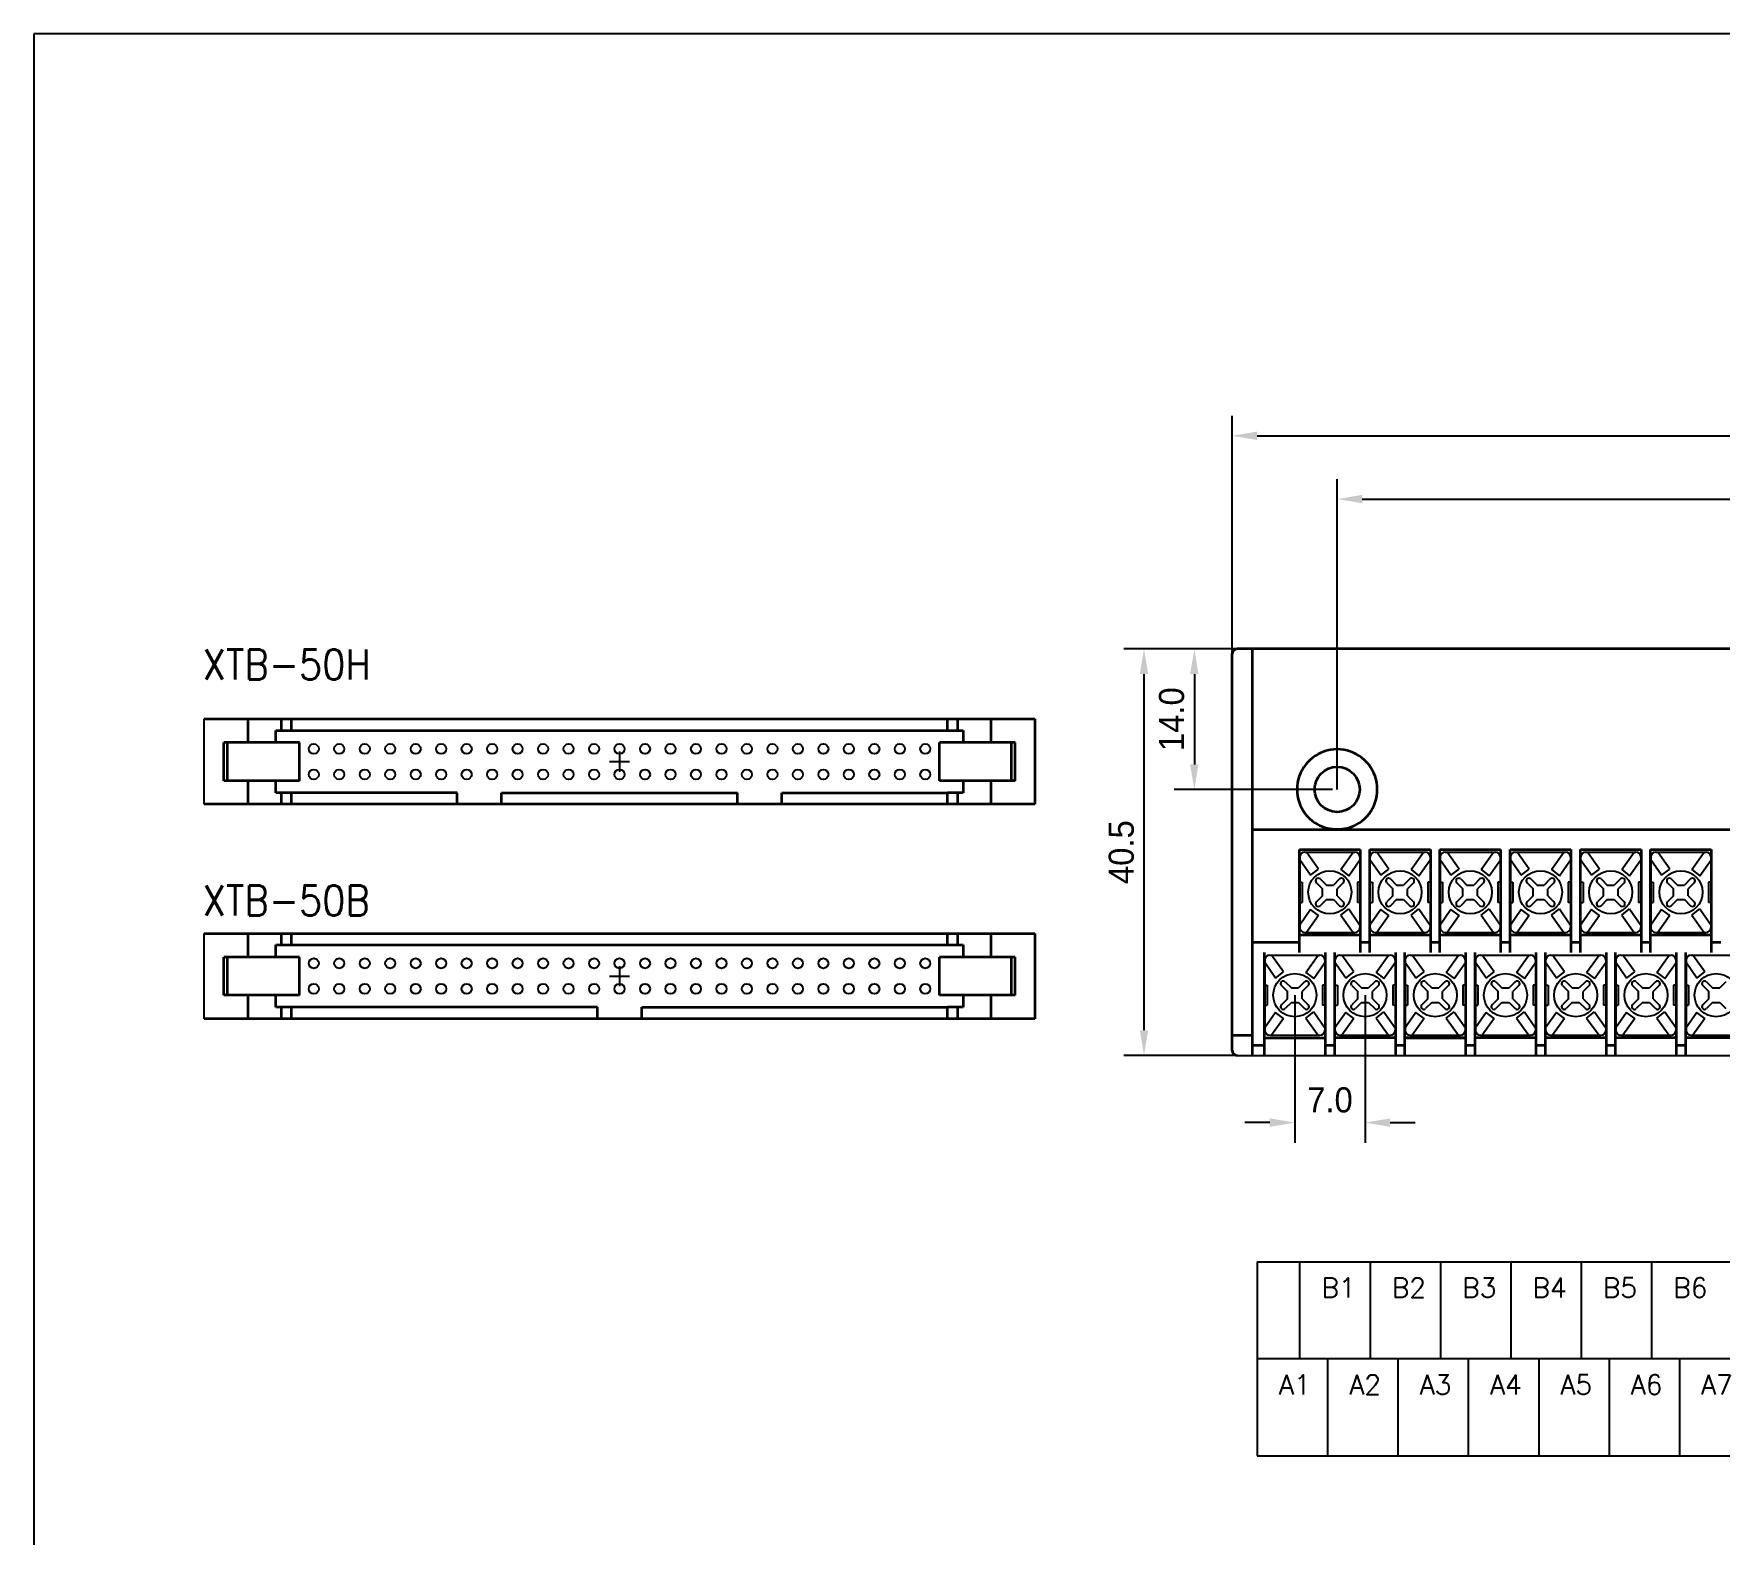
# Model space of a CAD drawing. Extents: x 295 to 2531, y 240 to 845.
# Drawn here: x 2108 to 2276.1, y 695 to 844.7 of the extents above; entities that cross this region are included whole.
import ezdxf

# ---------------------------------------------------------------- set-up
doc = ezdxf.new("R2010")
doc.units = 0
doc.header["$LTSCALE"] = 0.1
doc.layers.get('0').update_dxf_attribs({"linetype": 'CONTINUOUS'})
doc.layers.get('DEFPOINTS').update_dxf_attribs({"linetype": 'CONTINUOUS'})
doc.layers.add('S', color=3, linetype='CONTINUOUS')
doc.layers.add('SHEET', color=7, linetype='CONTINUOUS')
doc.layers.add('가시적인 것(ISO)', color=7, linetype='CONTINUOUS', lineweight=35)
doc.styles.get("Standard").update_dxf_attribs({"font": 'simplex.shx', "width": 0.9})
doc.styles.add('주 문자 (ISO)', font='')
doc.styles.get('주 문자 (ISO)').set_extended_font_data('Dotum')
doc.dimstyles.new('기본값 (ISO)', dxfattribs={"dimtxt": 2.5, "dimasz": 2.5, "dimexe": 2, "dimexo": 0, "dimgap": 1, "dimtad": 1, "dimdec": 1, "dimrnd": 1e-08, "dimzin": 0, "dimdsep": 46, "dimtxsty": '주 문자 (ISO)', "dimcen": 0.09, "dimdle": 10, "dimclrd": 1, "dimclre": 1, "dimclrt": 256, "dimadec": 1, "dimazin": 0, "dimtfac": 0.6, "dimtofl": 0, "dimtmove": 0, "dimatfit": 3, "dimfxl": 1, "dimtolj": 1, "dimtzin": 0, "dimlwd": -1, "dimlwe": -1, "dimarcsym": 0})

# ---------------------------------------------------------------- blocks, each defined once
blk = doc.blocks.new('*D44')
at = {"color": 1, "transparency": 16777216}
for p, q in [((2237.94, 769.35), (2237.94, 800.28)), ((2400.99, 769.35), (2400.99, 800.28)), ((2240.44, 798.28), (2398.49, 798.28))]:
    blk.add_line(p, q, dxfattribs=at)
for points in [[(2240.44, 798.7), (2240.44, 797.87), (2237.94, 798.28)], [(2398.49, 798.7), (2398.49, 797.87), (2400.99, 798.28)]]:
    blk.add_solid(points, dxfattribs=at)
at = {"layer": 'DEFPOINTS', "color": 0, "transparency": 16777216}
for p in [(2400.99, 798.28), (2237.94, 769.35), (2400.99, 769.35)]:
    blk.add_point(p, dxfattribs=at)
at = {"transparency": 16777216, "insert": (2319.46, 800.54), "char_height": 2.5, "attachment_point": 5, "style": '주 문자 (ISO)'}
blk.add_mtext('\\A1;163.1', dxfattribs=at)
blk = doc.blocks.new('*D45')
at = {"color": 1, "transparency": 16777216}
for p, q in [((2227.46, 782.85), (2227.46, 806.59)), ((2411.46, 782.85), (2411.46, 806.59)), ((2229.96, 804.59), (2408.96, 804.59))]:
    blk.add_line(p, q, dxfattribs=at)
for points in [[(2229.96, 805.01), (2229.96, 804.17), (2227.46, 804.59)], [(2408.96, 805.01), (2408.96, 804.17), (2411.46, 804.59)]]:
    blk.add_solid(points, dxfattribs=at)
at = {"layer": 'DEFPOINTS', "color": 0, "transparency": 16777216}
for p in [(2411.46, 804.59), (2227.46, 782.85), (2411.46, 782.85)]:
    blk.add_point(p, dxfattribs=at)
at = {"transparency": 16777216, "insert": (2319.46, 806.84), "char_height": 2.5, "attachment_point": 5, "style": '주 문자 (ISO)'}
blk.add_mtext('\\A1;184.0', dxfattribs=at)
blk = doc.blocks.new('*D46')
at = {"color": 1, "transparency": 16777216}
for p, q in [((2227.96, 783.35), (2216.68, 783.35)), ((2218.68, 780.85), (2218.68, 745.35)), ((2227.96, 742.85), (2216.68, 742.85))]:
    blk.add_line(p, q, dxfattribs=at)
for points in [[(2218.27, 780.85), (2219.1, 780.85), (2218.68, 783.35)], [(2218.27, 745.35), (2219.1, 745.35), (2218.68, 742.85)]]:
    blk.add_solid(points, dxfattribs=at)
at = {"layer": 'DEFPOINTS', "color": 0, "transparency": 16777216}
for p in [(2227.96, 783.35), (2218.68, 742.85), (2227.96, 742.85)]:
    blk.add_point(p, dxfattribs=at)
at = {"transparency": 16777216, "insert": (2216.43, 763.1), "char_height": 2.5, "attachment_point": 5, "rotation": 90, "style": '주 문자 (ISO)'}
blk.add_mtext('\\A1;40.5', dxfattribs=at)
blk = doc.blocks.new('*D47')
at = {"color": 1, "transparency": 16777216}
for p, q in [((2233.72, 748.85), (2233.72, 734.15)), ((2240.72, 748.85), (2240.72, 734.15)), ((2231.22, 736.15), (2228.72, 736.15)), ((2243.22, 736.15), (2245.72, 736.15))]:
    blk.add_line(p, q, dxfattribs=at)
for points in [[(2231.22, 736.57), (2231.22, 735.73), (2233.72, 736.15)], [(2243.22, 736.57), (2243.22, 735.73), (2240.72, 736.15)]]:
    blk.add_solid(points, dxfattribs=at)
at = {"layer": 'DEFPOINTS', "color": 0, "transparency": 16777216}
for p in [(2233.72, 748.85), (2240.72, 748.85), (2240.72, 736.15)]:
    blk.add_point(p, dxfattribs=at)
at = {"transparency": 16777216, "insert": (2237.22, 738.4), "char_height": 2.5, "attachment_point": 5, "style": '주 문자 (ISO)'}
blk.add_mtext('\\A1;7.0', dxfattribs=at)
blk = doc.blocks.new('*D64')
at = {"color": 1, "transparency": 16777216}
for p, q in [((2227.96, 783.35), (2221.7, 783.35)), ((2223.7, 780.85), (2223.7, 771.85)), ((2237.46, 769.35), (2221.7, 769.35))]:
    blk.add_line(p, q, dxfattribs=at)
for points in [[(2223.28, 780.85), (2224.11, 780.85), (2223.7, 783.35)], [(2223.28, 771.85), (2224.11, 771.85), (2223.7, 769.35)]]:
    blk.add_solid(points, dxfattribs=at)
at = {"layer": 'DEFPOINTS', "color": 0, "transparency": 16777216}
for p in [(2227.96, 783.35), (2223.7, 769.35), (2237.46, 769.35)]:
    blk.add_point(p, dxfattribs=at)
at = {"transparency": 16777216, "insert": (2221.44, 776.35), "char_height": 2.5, "attachment_point": 5, "rotation": 90, "style": '주 문자 (ISO)'}
blk.add_mtext('\\A1;14.0', dxfattribs=at)

msp = doc.modelspace()

# ---------------------------------------------------------------- linework, layer by layer
for p, q in [((2125, 767.87), (2125, 776.37)), ((2165.4, 772.12), (2167.4, 772.12)), ((2166.4, 773.12), (2166.4, 771.12)), ((2235.28, 760.81), (2236.09, 761.41)), ((2238.3, 761.37), (2239.09, 760.75)), ((2242.28, 760.81), (2243.09, 761.41)), ((2245.3, 761.37), (2246.09, 760.75)), ((2249.28, 760.81), (2250.09, 761.41)), ((2252.3, 761.37), (2253.09, 760.75)), ((2256.28, 760.81), (2257.09, 761.41)), ((2259.3, 761.37), (2260.09, 760.75)), ((2263.28, 760.81), (2264.09, 761.41)), ((2266.3, 761.37), (2267.09, 760.75)), ((2270.28, 760.81), (2271.09, 761.41)), ((2273.3, 761.37), (2274.09, 760.75)), ((2236.09, 756.79), (2235.28, 757.38)), ((2238.3, 756.82), (2239.09, 757.44)), ((2243.09, 756.79), (2242.28, 757.38)), ((2245.3, 756.82), (2246.09, 757.44)), ((2250.09, 756.79), (2249.28, 757.38)), ((2252.3, 756.82), (2253.09, 757.44)), ((2257.09, 756.79), (2256.28, 757.38)), ((2259.3, 756.82), (2260.09, 757.44)), ((2264.09, 756.79), (2263.28, 757.38)), ((2266.3, 756.82), (2267.09, 757.44)), ((2271.09, 756.79), (2270.28, 757.38)), ((2273.3, 756.82), (2274.09, 757.44)), ((2125, 746.5), (2125, 755)), ((2166.4, 751.75), (2166.4, 749.75)), ((2165.4, 750.75), (2167.4, 750.75)), ((2231.79, 750.56), (2232.6, 751.16)), ((2234.81, 751.12), (2235.6, 750.5)), ((2238.79, 750.56), (2239.6, 751.16)), ((2241.81, 751.12), (2242.6, 750.5)), ((2245.79, 750.56), (2246.6, 751.16)), ((2248.81, 751.12), (2249.6, 750.5)), ((2252.79, 750.56), (2253.6, 751.16)), ((2255.81, 751.12), (2256.6, 750.5)), ((2259.79, 750.56), (2260.6, 751.16)), ((2262.81, 751.12), (2263.6, 750.5)), ((2266.79, 750.56), (2267.6, 751.16)), ((2269.81, 751.12), (2270.6, 750.5)), ((2273.79, 750.56), (2274.6, 751.16)), ((2232.6, 746.54), (2231.79, 747.13)), ((2234.81, 746.57), (2235.6, 747.19)), ((2239.6, 746.54), (2238.79, 747.13)), ((2241.81, 746.57), (2242.6, 747.19)), ((2246.6, 746.54), (2245.79, 747.13)), ((2248.81, 746.57), (2249.6, 747.19)), ((2253.6, 746.54), (2252.79, 747.13)), ((2255.81, 746.57), (2256.6, 747.19)), ((2260.6, 746.54), (2259.79, 747.13)), ((2262.81, 746.57), (2263.6, 747.19)), ((2267.6, 746.54), (2266.79, 747.13)), ((2269.81, 746.57), (2270.6, 747.19)), ((2274.6, 746.54), (2273.79, 747.13)), ((2227.96, 742.85), (2410.96, 742.85))]:
    msp.add_line(p, q)
at = {"color": 7}
for p, q in [((2234.21, 762.6), (2234.21, 755.6)), ((2235.28, 760.81), (2234.21, 762.35)), ((2234.71, 763.1), (2239.71, 763.1)), ((2236.09, 761.41), (2234.89, 763.1)), ((2238.3, 761.37), (2239.53, 763.1)), ((2239.09, 760.75), (2240.21, 762.35)), ((2240.21, 762.6), (2240.21, 755.6)), ((2241.21, 762.6), (2241.21, 755.6)), ((2242.28, 760.81), (2241.21, 762.35)), ((2241.71, 763.1), (2246.71, 763.1)), ((2243.09, 761.41), (2241.89, 763.1)), ((2245.3, 761.37), (2246.53, 763.1)), ((2246.09, 760.75), (2247.21, 762.35)), ((2247.21, 762.6), (2247.21, 755.6)), ((2248.21, 762.6), (2248.21, 755.6)), ((2249.28, 760.81), (2248.21, 762.35)), ((2248.71, 763.1), (2253.71, 763.1)), ((2250.09, 761.41), (2248.89, 763.1)), ((2252.3, 761.37), (2253.53, 763.1)), ((2253.09, 760.75), (2254.21, 762.35)), ((2254.21, 762.6), (2254.21, 755.6)), ((2255.21, 762.6), (2255.21, 755.6)), ((2256.28, 760.81), (2255.21, 762.35)), ((2255.71, 763.1), (2260.71, 763.1)), ((2257.09, 761.41), (2255.89, 763.1)), ((2259.3, 761.37), (2260.53, 763.1)), ((2260.09, 760.75), (2261.21, 762.35)), ((2261.21, 762.6), (2261.21, 755.6)), ((2262.21, 762.6), (2262.21, 755.6)), ((2263.28, 760.81), (2262.21, 762.35)), ((2262.71, 763.1), (2267.71, 763.1)), ((2264.09, 761.41), (2262.89, 763.1)), ((2266.3, 761.37), (2267.53, 763.1)), ((2267.09, 760.75), (2268.21, 762.35)), ((2268.21, 762.6), (2268.21, 755.6)), ((2269.21, 762.6), (2269.21, 755.6)), ((2270.28, 760.81), (2269.21, 762.35)), ((2269.71, 763.1), (2274.71, 763.1)), ((2271.09, 761.41), (2269.89, 763.1)), ((2273.3, 761.37), (2274.53, 763.1)), ((2274.09, 760.75), (2275.21, 762.35)), ((2275.21, 762.6), (2275.21, 755.6)), ((2235.88, 760.05), (2236.48, 759.45)), ((2236.25, 760.43), (2236.86, 759.82)), ((2238.17, 760.43), (2237.56, 759.82)), ((2238.54, 760.05), (2237.94, 759.45)), ((2242.88, 760.05), (2243.48, 759.45)), ((2243.25, 760.43), (2243.86, 759.82)), ((2245.17, 760.43), (2244.56, 759.82)), ((2245.54, 760.05), (2244.94, 759.45)), ((2249.88, 760.05), (2250.48, 759.45)), ((2250.25, 760.43), (2250.86, 759.82)), ((2252.17, 760.43), (2251.56, 759.82)), ((2252.54, 760.05), (2251.94, 759.45)), ((2256.88, 760.05), (2257.48, 759.45)), ((2257.25, 760.43), (2257.86, 759.82)), ((2259.17, 760.43), (2258.56, 759.82)), ((2259.54, 760.05), (2258.94, 759.45)), ((2263.88, 760.05), (2264.48, 759.45)), ((2264.25, 760.43), (2264.86, 759.82)), ((2266.17, 760.43), (2265.56, 759.82)), ((2266.54, 760.05), (2265.94, 759.45)), ((2270.88, 760.05), (2271.48, 759.45)), ((2271.25, 760.43), (2271.86, 759.82)), ((2273.17, 760.43), (2272.56, 759.82)), ((2273.54, 760.05), (2272.94, 759.45)), ((2236.48, 758.74), (2235.88, 758.14)), ((2236.86, 758.37), (2236.25, 757.76)), ((2236.48, 758.74), (2236.48, 759.45)), ((2236.86, 759.82), (2237.56, 759.82)), ((2236.86, 758.37), (2237.56, 758.37)), ((2237.56, 758.37), (2238.17, 757.76)), ((2237.94, 758.74), (2237.94, 759.45)), ((2237.94, 758.74), (2238.54, 758.14)), ((2243.48, 758.74), (2242.88, 758.14)), ((2243.86, 758.37), (2243.25, 757.76)), ((2243.48, 758.74), (2243.48, 759.45)), ((2243.86, 759.82), (2244.56, 759.82)), ((2243.86, 758.37), (2244.56, 758.37)), ((2244.56, 758.37), (2245.17, 757.76)), ((2244.94, 758.74), (2244.94, 759.45)), ((2244.94, 758.74), (2245.54, 758.14)), ((2250.48, 758.74), (2249.88, 758.14)), ((2250.86, 758.37), (2250.25, 757.76)), ((2250.48, 758.74), (2250.48, 759.45)), ((2250.86, 759.82), (2251.56, 759.82)), ((2250.86, 758.37), (2251.56, 758.37)), ((2251.56, 758.37), (2252.17, 757.76)), ((2251.94, 758.74), (2251.94, 759.45)), ((2251.94, 758.74), (2252.54, 758.14)), ((2257.48, 758.74), (2256.88, 758.14)), ((2257.86, 758.37), (2257.25, 757.76)), ((2257.48, 758.74), (2257.48, 759.45)), ((2257.86, 759.82), (2258.56, 759.82)), ((2257.86, 758.37), (2258.56, 758.37)), ((2258.56, 758.37), (2259.17, 757.76)), ((2258.94, 758.74), (2258.94, 759.45)), ((2258.94, 758.74), (2259.54, 758.14)), ((2264.48, 758.74), (2263.88, 758.14)), ((2264.86, 758.37), (2264.25, 757.76)), ((2264.48, 758.74), (2264.48, 759.45)), ((2264.86, 759.82), (2265.56, 759.82)), ((2264.86, 758.37), (2265.56, 758.37)), ((2265.56, 758.37), (2266.17, 757.76)), ((2265.94, 758.74), (2265.94, 759.45)), ((2265.94, 758.74), (2266.54, 758.14)), ((2271.48, 758.74), (2270.88, 758.14)), ((2271.86, 758.37), (2271.25, 757.76)), ((2271.48, 758.74), (2271.48, 759.45)), ((2271.86, 759.82), (2272.56, 759.82)), ((2271.86, 758.37), (2272.56, 758.37)), ((2272.56, 758.37), (2273.17, 757.76)), ((2272.94, 758.74), (2272.94, 759.45)), ((2272.94, 758.74), (2273.54, 758.14)), ((2235.28, 757.38), (2234.21, 755.84)), ((2236.09, 756.79), (2234.89, 755.1)), ((2238.3, 756.82), (2239.53, 755.1)), ((2239.09, 757.44), (2240.21, 755.84)), ((2242.28, 757.38), (2241.21, 755.84)), ((2243.09, 756.79), (2241.89, 755.1)), ((2245.3, 756.82), (2246.53, 755.1)), ((2246.09, 757.44), (2247.21, 755.84)), ((2249.28, 757.38), (2248.21, 755.84)), ((2250.09, 756.79), (2248.89, 755.1)), ((2252.3, 756.82), (2253.53, 755.1)), ((2253.09, 757.44), (2254.21, 755.84)), ((2256.28, 757.38), (2255.21, 755.84)), ((2257.09, 756.79), (2255.89, 755.1)), ((2259.3, 756.82), (2260.53, 755.1)), ((2260.09, 757.44), (2261.21, 755.84)), ((2263.28, 757.38), (2262.21, 755.84)), ((2264.09, 756.79), (2262.89, 755.1)), ((2266.3, 756.82), (2267.53, 755.1)), ((2267.09, 757.44), (2268.21, 755.84)), ((2270.28, 757.38), (2269.21, 755.84)), ((2271.09, 756.79), (2269.89, 755.1)), ((2273.3, 756.82), (2274.53, 755.1)), ((2274.09, 757.44), (2275.21, 755.84)), ((2234.71, 755.1), (2239.71, 755.1)), ((2241.71, 755.1), (2246.71, 755.1)), ((2248.71, 755.1), (2253.71, 755.1)), ((2255.71, 755.1), (2260.71, 755.1)), ((2262.71, 755.1), (2267.71, 755.1)), ((2269.71, 755.1), (2274.71, 755.1)), ((2230.72, 752.35), (2230.72, 745.35)), ((2231.79, 750.56), (2230.72, 752.1)), ((2231.22, 752.85), (2236.22, 752.85)), ((2232.6, 751.16), (2231.4, 752.85)), ((2234.81, 751.12), (2236.04, 752.85)), ((2235.6, 750.5), (2236.72, 752.1)), ((2236.72, 752.35), (2236.72, 745.35)), ((2237.72, 752.35), (2237.72, 745.35)), ((2238.79, 750.56), (2237.72, 752.1)), ((2238.22, 752.85), (2243.22, 752.85)), ((2239.6, 751.16), (2238.4, 752.85)), ((2241.81, 751.12), (2243.04, 752.85)), ((2242.6, 750.5), (2243.72, 752.1)), ((2243.72, 752.35), (2243.72, 745.35)), ((2244.72, 752.35), (2244.72, 745.35)), ((2245.79, 750.56), (2244.72, 752.1)), ((2245.22, 752.85), (2250.22, 752.85)), ((2246.6, 751.16), (2245.4, 752.85)), ((2248.81, 751.12), (2250.04, 752.85)), ((2249.6, 750.5), (2250.72, 752.1)), ((2250.72, 752.35), (2250.72, 745.35)), ((2251.72, 752.35), (2251.72, 745.35)), ((2252.79, 750.56), (2251.72, 752.1)), ((2252.22, 752.85), (2257.22, 752.85)), ((2253.6, 751.16), (2252.4, 752.85)), ((2255.81, 751.12), (2257.04, 752.85)), ((2256.6, 750.5), (2257.72, 752.1)), ((2257.72, 752.35), (2257.72, 745.35)), ((2258.72, 752.35), (2258.72, 745.35)), ((2259.79, 750.56), (2258.72, 752.1)), ((2259.22, 752.85), (2264.22, 752.85)), ((2260.6, 751.16), (2259.4, 752.85)), ((2262.81, 751.12), (2264.04, 752.85)), ((2263.6, 750.5), (2264.72, 752.1)), ((2264.72, 752.35), (2264.72, 745.35)), ((2265.72, 752.35), (2265.72, 745.35)), ((2266.79, 750.56), (2265.72, 752.1)), ((2266.22, 752.85), (2271.22, 752.85)), ((2267.6, 751.16), (2266.4, 752.85)), ((2269.81, 751.12), (2271.04, 752.85)), ((2270.6, 750.5), (2271.72, 752.1)), ((2271.72, 752.35), (2271.72, 745.35)), ((2272.72, 752.35), (2272.72, 745.35)), ((2273.79, 750.56), (2272.72, 752.1)), ((2273.22, 752.85), (2278.22, 752.85)), ((2274.6, 751.16), (2273.4, 752.85)), ((2232.76, 750.18), (2233.37, 749.57)), ((2234.68, 750.18), (2234.07, 749.57)), ((2239.76, 750.18), (2240.37, 749.57)), ((2241.68, 750.18), (2241.07, 749.57)), ((2246.76, 750.18), (2247.37, 749.57)), ((2248.68, 750.18), (2248.07, 749.57)), ((2253.76, 750.18), (2254.37, 749.57)), ((2255.68, 750.18), (2255.07, 749.57)), ((2260.76, 750.18), (2261.37, 749.57)), ((2262.68, 750.18), (2262.07, 749.57)), ((2267.76, 750.18), (2268.37, 749.57)), ((2269.68, 750.18), (2269.07, 749.57)), ((2274.76, 750.18), (2275.37, 749.57)), ((2276.68, 750.18), (2276.07, 749.57)), ((2232.39, 749.8), (2232.99, 749.2)), ((2232.99, 748.49), (2232.39, 747.89)), ((2232.99, 748.49), (2232.99, 749.2)), ((2233.37, 749.57), (2234.07, 749.57)), ((2235.05, 749.8), (2234.45, 749.2)), ((2234.45, 748.49), (2234.45, 749.2)), ((2234.45, 748.49), (2235.05, 747.89)), ((2239.39, 749.8), (2239.99, 749.2)), ((2239.99, 748.49), (2239.39, 747.89)), ((2239.99, 748.49), (2239.99, 749.2)), ((2240.37, 749.57), (2241.07, 749.57)), ((2242.05, 749.8), (2241.45, 749.2)), ((2241.45, 748.49), (2241.45, 749.2)), ((2241.45, 748.49), (2242.05, 747.89)), ((2246.39, 749.8), (2246.99, 749.2)), ((2246.99, 748.49), (2246.39, 747.89)), ((2246.99, 748.49), (2246.99, 749.2)), ((2247.37, 749.57), (2248.07, 749.57)), ((2249.05, 749.8), (2248.45, 749.2)), ((2248.45, 748.49), (2248.45, 749.2)), ((2248.45, 748.49), (2249.05, 747.89)), ((2253.39, 749.8), (2253.99, 749.2)), ((2253.99, 748.49), (2253.39, 747.89)), ((2253.99, 748.49), (2253.99, 749.2)), ((2254.37, 749.57), (2255.07, 749.57)), ((2256.05, 749.8), (2255.45, 749.2)), ((2255.45, 748.49), (2255.45, 749.2)), ((2255.45, 748.49), (2256.05, 747.89)), ((2260.39, 749.8), (2260.99, 749.2)), ((2260.99, 748.49), (2260.39, 747.89)), ((2260.99, 748.49), (2260.99, 749.2)), ((2261.37, 749.57), (2262.07, 749.57)), ((2263.05, 749.8), (2262.45, 749.2)), ((2262.45, 748.49), (2262.45, 749.2)), ((2262.45, 748.49), (2263.05, 747.89)), ((2267.39, 749.8), (2267.99, 749.2)), ((2267.99, 748.49), (2267.39, 747.89)), ((2267.99, 748.49), (2267.99, 749.2)), ((2268.37, 749.57), (2269.07, 749.57)), ((2270.05, 749.8), (2269.45, 749.2)), ((2269.45, 748.49), (2269.45, 749.2)), ((2269.45, 748.49), (2270.05, 747.89)), ((2274.39, 749.8), (2274.99, 749.2)), ((2274.99, 748.49), (2274.39, 747.89)), ((2274.99, 748.49), (2274.99, 749.2)), ((2275.37, 749.57), (2276.07, 749.57)), ((2231.79, 747.13), (2230.72, 745.59)), ((2232.6, 746.54), (2231.4, 744.85)), ((2233.37, 748.12), (2232.76, 747.51)), ((2233.37, 748.12), (2234.07, 748.12)), ((2234.07, 748.12), (2234.68, 747.51)), ((2234.81, 746.57), (2236.04, 744.85)), ((2235.6, 747.19), (2236.72, 745.59)), ((2238.79, 747.13), (2237.72, 745.59)), ((2239.6, 746.54), (2238.4, 744.85)), ((2240.37, 748.12), (2239.76, 747.51)), ((2240.37, 748.12), (2241.07, 748.12)), ((2241.07, 748.12), (2241.68, 747.51)), ((2241.81, 746.57), (2243.04, 744.85)), ((2242.6, 747.19), (2243.72, 745.59)), ((2245.79, 747.13), (2244.72, 745.59)), ((2246.6, 746.54), (2245.4, 744.85)), ((2247.37, 748.12), (2246.76, 747.51)), ((2247.37, 748.12), (2248.07, 748.12)), ((2248.07, 748.12), (2248.68, 747.51)), ((2248.81, 746.57), (2250.04, 744.85)), ((2249.6, 747.19), (2250.72, 745.59)), ((2252.79, 747.13), (2251.72, 745.59)), ((2253.6, 746.54), (2252.4, 744.85)), ((2254.37, 748.12), (2253.76, 747.51)), ((2254.37, 748.12), (2255.07, 748.12)), ((2255.07, 748.12), (2255.68, 747.51)), ((2255.81, 746.57), (2257.04, 744.85)), ((2256.6, 747.19), (2257.72, 745.59)), ((2259.79, 747.13), (2258.72, 745.59)), ((2260.6, 746.54), (2259.4, 744.85)), ((2261.37, 748.12), (2260.76, 747.51)), ((2261.37, 748.12), (2262.07, 748.12)), ((2262.07, 748.12), (2262.68, 747.51)), ((2262.81, 746.57), (2264.04, 744.85)), ((2263.6, 747.19), (2264.72, 745.59)), ((2266.79, 747.13), (2265.72, 745.59)), ((2267.6, 746.54), (2266.4, 744.85)), ((2268.37, 748.12), (2267.76, 747.51)), ((2268.37, 748.12), (2269.07, 748.12)), ((2269.07, 748.12), (2269.68, 747.51)), ((2269.81, 746.57), (2271.04, 744.85)), ((2270.6, 747.19), (2271.72, 745.59)), ((2273.79, 747.13), (2272.72, 745.59)), ((2274.6, 746.54), (2273.4, 744.85)), ((2275.37, 748.12), (2274.76, 747.51)), ((2275.37, 748.12), (2276.07, 748.12)), ((2276.07, 748.12), (2276.68, 747.51)), ((2231.22, 744.85), (2236.22, 744.85)), ((2238.22, 744.85), (2243.22, 744.85)), ((2245.22, 744.85), (2250.22, 744.85)), ((2252.22, 744.85), (2257.22, 744.85)), ((2259.22, 744.85), (2264.22, 744.85)), ((2266.22, 744.85), (2271.22, 744.85)), ((2273.22, 744.85), (2278.22, 744.85)), ((2229.97, 722.29), (2409.47, 722.29)), ((2229.97, 722.29), (2229.97, 712.62)), ((2234.2, 722.29), (2234.2, 712.62)), ((2241.22, 722.29), (2241.22, 712.62)), ((2248.23, 722.29), (2248.23, 712.62)), ((2255.25, 722.29), (2255.25, 712.62)), ((2262.26, 722.29), (2262.26, 712.62)), ((2269.27, 722.29), (2269.27, 712.62)), ((2409.47, 712.62), (2229.97, 712.62)), ((2229.97, 712.62), (2229.97, 702.95)), ((2236.98, 712.62), (2236.98, 702.95)), ((2244, 712.62), (2244, 702.95)), ((2251.01, 712.62), (2251.01, 702.95)), ((2258.03, 712.62), (2258.03, 702.95)), ((2265.04, 712.62), (2265.04, 702.95)), ((2272.05, 712.62), (2272.05, 702.95)), ((2229.97, 702.95), (2409.47, 702.95))]:
    msp.add_line(p, q, dxfattribs=at)
for centre in [(2135.92, 773.39), (2138.46, 773.39), (2141, 773.39), (2143.54, 773.39), (2146.08, 773.39), (2148.62, 773.39), (2151.16, 773.39), (2153.7, 773.39), (2156.24, 773.39), (2158.78, 773.39), (2161.32, 773.39), (2163.86, 773.39), (2166.4, 773.39), (2168.94, 773.39), (2171.48, 773.39), (2174.02, 773.39), (2176.56, 773.39), (2179.1, 773.39), (2181.64, 773.39), (2184.18, 773.39), (2186.72, 773.39), (2189.26, 773.39), (2191.8, 773.39), (2194.34, 773.39), (2196.88, 773.39), (2135.92, 770.85), (2138.46, 770.85), (2141, 770.85), (2143.54, 770.85), (2146.08, 770.85), (2148.62, 770.85), (2151.16, 770.85), (2153.7, 770.85), (2156.24, 770.85), (2158.78, 770.85), (2161.32, 770.85), (2163.86, 770.85), (2166.4, 770.85), (2168.94, 770.85), (2171.48, 770.85), (2174.02, 770.85), (2176.56, 770.85), (2179.1, 770.85), (2181.64, 770.85), (2184.18, 770.85), (2186.72, 770.85), (2189.26, 770.85), (2191.8, 770.85), (2194.34, 770.85), (2196.88, 770.85), (2135.92, 752.02), (2138.46, 752.02), (2141, 752.02), (2143.54, 752.02), (2146.08, 752.02), (2148.62, 752.02), (2151.16, 752.02), (2153.7, 752.02), (2156.24, 752.02), (2158.78, 752.02), (2161.32, 752.02), (2163.86, 752.02), (2166.4, 752.02), (2168.94, 752.02), (2171.48, 752.02), (2174.02, 752.02), (2176.56, 752.02), (2179.1, 752.02), (2181.64, 752.02), (2184.18, 752.02), (2186.72, 752.02), (2189.26, 752.02), (2191.8, 752.02), (2194.34, 752.02), (2196.88, 752.02), (2135.92, 749.48), (2138.46, 749.48), (2141, 749.48), (2143.54, 749.48), (2146.08, 749.48), (2148.62, 749.48), (2151.16, 749.48), (2153.7, 749.48), (2156.24, 749.48), (2158.78, 749.48), (2161.32, 749.48), (2163.86, 749.48), (2166.4, 749.48), (2168.94, 749.48), (2171.48, 749.48), (2174.02, 749.48), (2176.56, 749.48), (2179.1, 749.48), (2181.64, 749.48), (2184.18, 749.48), (2186.72, 749.48), (2189.26, 749.48), (2191.8, 749.48), (2194.34, 749.48), (2196.88, 749.48)]:
    msp.add_circle(centre, 0.5)
for centre in [(2237.21, 759.1), (2244.21, 759.1), (2251.21, 759.1), (2258.21, 759.1), (2265.21, 759.1), (2272.21, 759.1), (2233.72, 748.85), (2240.72, 748.85), (2247.72, 748.85), (2254.72, 748.85), (2261.72, 748.85), (2268.72, 748.85), (2275.72, 748.85)]:
    msp.add_circle(centre, 2.15, dxfattribs=at)
for centre, radius, start, end in [((2234.71, 762.6), 0.5, 90, 180), ((2239.71, 762.6), 0.5, 0, 90), ((2241.71, 762.6), 0.5, 90, 180), ((2246.71, 762.6), 0.5, 0, 90), ((2248.71, 762.6), 0.5, 90, 180), ((2253.71, 762.6), 0.5, 0, 90), ((2255.71, 762.6), 0.5, 90, 180), ((2260.71, 762.6), 0.5, 0, 90), ((2262.71, 762.6), 0.5, 90, 180), ((2267.71, 762.6), 0.5, 0, 90), ((2269.71, 762.6), 0.5, 90, 180), ((2274.71, 762.6), 0.5, 0, 90), ((2236.06, 760.24), 0.265, 45, 225), ((2238.36, 760.24), 0.265, 315, 135), ((2243.06, 760.24), 0.265, 45, 225), ((2245.36, 760.24), 0.265, 315, 135), ((2250.06, 760.24), 0.265, 45, 225), ((2252.36, 760.24), 0.265, 315, 135), ((2257.06, 760.24), 0.265, 45, 225), ((2259.36, 760.24), 0.265, 315, 135), ((2264.06, 760.24), 0.265, 45, 225), ((2266.36, 760.24), 0.265, 315, 135), ((2271.06, 760.24), 0.265, 45, 225), ((2273.36, 760.24), 0.265, 315, 135), ((2236.06, 757.95), 0.265, 135, 315), ((2238.36, 757.95), 0.265, 225, 45), ((2243.06, 757.95), 0.265, 135, 315), ((2245.36, 757.95), 0.265, 225, 45), ((2250.06, 757.95), 0.265, 135, 315), ((2252.36, 757.95), 0.265, 225, 45), ((2257.06, 757.95), 0.265, 135, 315), ((2259.36, 757.95), 0.265, 225, 45), ((2264.06, 757.95), 0.265, 135, 315), ((2266.36, 757.95), 0.265, 225, 45), ((2271.06, 757.95), 0.265, 135, 315), ((2273.36, 757.95), 0.265, 225, 45), ((2234.71, 755.6), 0.5, 180, 270), ((2239.71, 755.6), 0.5, 270, 0), ((2241.71, 755.6), 0.5, 180, 270), ((2246.71, 755.6), 0.5, 270, 0), ((2248.71, 755.6), 0.5, 180, 270), ((2253.71, 755.6), 0.5, 270, 0), ((2255.71, 755.6), 0.5, 180, 270), ((2260.71, 755.6), 0.5, 270, 0), ((2262.71, 755.6), 0.5, 180, 270), ((2267.71, 755.6), 0.5, 270, 0), ((2269.71, 755.6), 0.5, 180, 270), ((2274.71, 755.6), 0.5, 270, 0), ((2231.22, 752.35), 0.5, 90, 180), ((2236.22, 752.35), 0.5, 0, 90), ((2238.22, 752.35), 0.5, 90, 180), ((2243.22, 752.35), 0.5, 0, 90), ((2245.22, 752.35), 0.5, 90, 180), ((2250.22, 752.35), 0.5, 0, 90), ((2252.22, 752.35), 0.5, 90, 180), ((2257.22, 752.35), 0.5, 0, 90), ((2259.22, 752.35), 0.5, 90, 180), ((2264.22, 752.35), 0.5, 0, 90), ((2266.22, 752.35), 0.5, 90, 180), ((2271.22, 752.35), 0.5, 0, 90), ((2273.22, 752.35), 0.5, 90, 180), ((2232.57, 749.99), 0.265, 45, 225), ((2234.87, 749.99), 0.265, 315, 135), ((2239.57, 749.99), 0.265, 45, 225), ((2241.87, 749.99), 0.265, 315, 135), ((2246.57, 749.99), 0.265, 45, 225), ((2248.87, 749.99), 0.265, 315, 135), ((2253.57, 749.99), 0.265, 45, 225), ((2255.87, 749.99), 0.265, 315, 135), ((2260.57, 749.99), 0.265, 45, 225), ((2262.87, 749.99), 0.265, 315, 135), ((2267.57, 749.99), 0.265, 45, 225), ((2269.87, 749.99), 0.265, 315, 135), ((2274.57, 749.99), 0.265, 45, 225), ((2232.57, 747.7), 0.265, 135, 315), ((2234.87, 747.7), 0.265, 225, 45), ((2239.57, 747.7), 0.265, 135, 315), ((2241.87, 747.7), 0.265, 225, 45), ((2246.57, 747.7), 0.265, 135, 315), ((2248.87, 747.7), 0.265, 225, 45), ((2253.57, 747.7), 0.265, 135, 315), ((2255.87, 747.7), 0.265, 225, 45), ((2260.57, 747.7), 0.265, 135, 315), ((2262.87, 747.7), 0.265, 225, 45), ((2267.57, 747.7), 0.265, 135, 315), ((2269.87, 747.7), 0.265, 225, 45), ((2274.57, 747.7), 0.265, 135, 315), ((2231.22, 745.35), 0.5, 180, 270), ((2236.22, 745.35), 0.5, 270, 0), ((2238.22, 745.35), 0.5, 180, 270), ((2243.22, 745.35), 0.5, 270, 0), ((2245.22, 745.35), 0.5, 180, 270), ((2250.22, 745.35), 0.5, 270, 0), ((2252.22, 745.35), 0.5, 180, 270), ((2257.22, 745.35), 0.5, 270, 0), ((2259.22, 745.35), 0.5, 180, 270), ((2264.22, 745.35), 0.5, 270, 0), ((2266.22, 745.35), 0.5, 180, 270), ((2271.22, 745.35), 0.5, 270, 0), ((2273.22, 745.35), 0.5, 180, 270)]:
    msp.add_arc(centre, radius, start, end, dxfattribs=at)
at = {"layer": 'S', "color": 0}
for p, q in [((2234.18, 760.1), (2234.45, 760.1)), ((2234.45, 760.1), (2234.45, 758.1)), ((2240.23, 760.1), (2239.97, 760.1)), ((2239.97, 760.1), (2239.97, 758.1)), ((2241.18, 760.1), (2241.45, 760.1)), ((2241.45, 760.1), (2241.45, 758.1)), ((2247.23, 760.1), (2246.97, 760.1)), ((2246.97, 760.1), (2246.97, 758.1)), ((2248.18, 760.1), (2248.45, 760.1)), ((2248.45, 760.1), (2248.45, 758.1)), ((2254.23, 760.1), (2253.97, 760.1)), ((2253.97, 760.1), (2253.97, 758.1)), ((2255.18, 760.1), (2255.45, 760.1)), ((2255.45, 760.1), (2255.45, 758.1)), ((2261.23, 760.1), (2260.97, 760.1)), ((2260.97, 760.1), (2260.97, 758.1)), ((2262.18, 760.1), (2262.45, 760.1)), ((2262.45, 760.1), (2262.45, 758.1)), ((2268.23, 760.1), (2267.97, 760.1)), ((2267.97, 760.1), (2267.97, 758.1)), ((2269.18, 760.1), (2269.45, 760.1)), ((2269.45, 760.1), (2269.45, 758.1)), ((2275.23, 760.1), (2274.97, 760.1)), ((2274.97, 760.1), (2274.97, 758.1)), ((2234.18, 758.1), (2234.45, 758.1)), ((2240.23, 758.1), (2239.97, 758.1)), ((2241.18, 758.1), (2241.45, 758.1)), ((2247.23, 758.1), (2246.97, 758.1)), ((2248.18, 758.1), (2248.45, 758.1)), ((2254.23, 758.1), (2253.97, 758.1)), ((2255.18, 758.1), (2255.45, 758.1)), ((2261.23, 758.1), (2260.97, 758.1)), ((2262.18, 758.1), (2262.45, 758.1)), ((2268.23, 758.1), (2267.97, 758.1)), ((2269.18, 758.1), (2269.45, 758.1)), ((2275.23, 758.1), (2274.97, 758.1)), ((2230.69, 749.85), (2230.96, 749.85)), ((2230.96, 749.85), (2230.96, 747.85)), ((2236.74, 749.85), (2236.48, 749.85)), ((2236.48, 749.85), (2236.48, 747.85)), ((2237.69, 749.85), (2237.96, 749.85)), ((2237.96, 749.85), (2237.96, 747.85)), ((2243.74, 749.85), (2243.48, 749.85)), ((2243.48, 749.85), (2243.48, 747.85)), ((2244.69, 749.85), (2244.96, 749.85)), ((2244.96, 749.85), (2244.96, 747.85)), ((2250.74, 749.85), (2250.48, 749.85)), ((2250.48, 749.85), (2250.48, 747.85)), ((2251.69, 749.85), (2251.96, 749.85)), ((2251.96, 749.85), (2251.96, 747.85)), ((2257.74, 749.85), (2257.48, 749.85)), ((2257.48, 749.85), (2257.48, 747.85)), ((2258.69, 749.85), (2258.96, 749.85)), ((2258.96, 749.85), (2258.96, 747.85)), ((2264.74, 749.85), (2264.48, 749.85)), ((2264.48, 749.85), (2264.48, 747.85)), ((2265.69, 749.85), (2265.96, 749.85)), ((2265.96, 749.85), (2265.96, 747.85)), ((2271.74, 749.85), (2271.48, 749.85)), ((2271.48, 749.85), (2271.48, 747.85)), ((2272.69, 749.85), (2272.96, 749.85)), ((2272.96, 749.85), (2272.96, 747.85)), ((2230.69, 747.85), (2230.96, 747.85)), ((2236.74, 747.85), (2236.48, 747.85)), ((2237.69, 747.85), (2237.96, 747.85)), ((2243.74, 747.85), (2243.48, 747.85)), ((2244.69, 747.85), (2244.96, 747.85)), ((2250.74, 747.85), (2250.48, 747.85)), ((2251.69, 747.85), (2251.96, 747.85)), ((2257.74, 747.85), (2257.48, 747.85)), ((2258.69, 747.85), (2258.96, 747.85)), ((2264.74, 747.85), (2264.48, 747.85)), ((2265.69, 747.85), (2265.96, 747.85)), ((2271.74, 747.85), (2271.48, 747.85)), ((2272.69, 747.85), (2272.96, 747.85))]:
    msp.add_line(p, q, dxfattribs=at)
at = {"layer": 'SHEET'}
for p, q in [((2531.23, 844.65), (2108, 844.65)), ((2108, 844.65), (2108, 770.38)), ((2108, 770.38), (2108, 545.4))]:
    msp.add_line(p, q, dxfattribs=at)
at = {"layer": '가시적인 것(ISO)'}
for p, q in [((2227.46, 743.35), (2227.46, 782.85)), ((2410.96, 783.35), (2227.96, 783.35)), ((2229.46, 783.35), (2229.46, 742.85)), ((2125, 776.37), (2129.35, 776.37)), ((2129.35, 776.37), (2129.35, 774.02)), ((2129.35, 776.37), (2132.7, 776.37)), ((2132.13, 775.22), (2132.7, 775.22)), ((2132.13, 774.02), (2132.13, 775.22)), ((2132.7, 775.22), (2132.7, 776.37)), ((2132.7, 776.37), (2133.7, 776.37)), ((2132.7, 775.22), (2133.7, 775.22)), ((2133.7, 775.22), (2133.7, 776.37)), ((2133.7, 776.37), (2199.1, 776.37)), ((2133.7, 775.22), (2199.1, 775.22)), ((2199.1, 775.22), (2199.1, 776.37)), ((2199.1, 776.37), (2200.1, 776.37)), ((2199.1, 775.22), (2200.1, 775.22)), ((2200.1, 776.37), (2200.1, 775.22)), ((2200.1, 776.37), (2203.45, 776.37)), ((2200.1, 775.22), (2200.67, 775.22)), ((2200.67, 775.22), (2200.67, 774.02)), ((2203.45, 774.02), (2203.45, 776.37)), ((2203.45, 776.37), (2207.8, 776.37)), ((2207.8, 776.37), (2207.8, 767.87)), ((2127.31, 774.02), (2126.95, 774.02)), ((2126.95, 770.22), (2126.95, 774.02)), ((2134.49, 774.02), (2127.31, 774.02)), ((2127.31, 770.22), (2127.31, 774.02)), ((2134.49, 770.22), (2134.49, 774.02)), ((2205.48, 774.02), (2198.3, 774.02)), ((2198.3, 770.22), (2198.3, 774.02)), ((2205.85, 774.02), (2205.48, 774.02)), ((2205.48, 770.22), (2205.48, 774.02)), ((2205.85, 770.22), (2205.85, 774.02)), ((2127.31, 770.22), (2126.95, 770.22)), ((2134.49, 770.22), (2127.31, 770.22)), ((2129.35, 770.22), (2129.35, 767.87)), ((2132.13, 769.02), (2132.13, 770.22)), ((2205.48, 770.22), (2198.3, 770.22)), ((2200.67, 770.22), (2200.67, 769.02)), ((2203.45, 767.87), (2203.45, 770.22)), ((2205.85, 770.22), (2205.48, 770.22)), ((2132.7, 769.02), (2132.13, 769.02)), ((2132.7, 767.87), (2132.7, 769.02)), ((2133.7, 769.02), (2132.7, 769.02)), ((2133.7, 767.87), (2133.7, 769.02)), ((2150.22, 769.02), (2133.7, 769.02)), ((2150.22, 767.87), (2150.22, 769.02)), ((2154.64, 769.02), (2178.16, 769.02)), ((2154.64, 767.87), (2154.64, 769.02)), ((2178.16, 767.87), (2178.16, 769.02)), ((2182.58, 767.87), (2182.58, 769.02)), ((2182.58, 769.02), (2199.1, 769.02)), ((2199.1, 767.87), (2199.1, 769.02)), ((2200.1, 769.02), (2199.1, 769.02)), ((2200.1, 769.02), (2200.1, 767.87)), ((2200.67, 769.02), (2200.1, 769.02)), ((2129.35, 767.87), (2125, 767.87)), ((2132.7, 767.87), (2129.35, 767.87)), ((2133.7, 767.87), (2132.7, 767.87)), ((2199.1, 767.87), (2133.7, 767.87)), ((2200.1, 767.87), (2199.1, 767.87)), ((2203.45, 767.87), (2200.1, 767.87)), ((2207.8, 767.87), (2203.45, 767.87)), ((2229.46, 765.35), (2409.46, 765.35)), ((2234.18, 753.1), (2234.18, 763.35)), ((2234.18, 763.35), (2240.23, 763.35)), ((2240.23, 763.35), (2240.23, 753.1)), ((2241.18, 753.1), (2241.18, 763.35)), ((2241.18, 763.35), (2247.23, 763.35)), ((2247.23, 763.35), (2247.23, 753.1)), ((2248.18, 753.1), (2248.18, 763.35)), ((2248.18, 763.35), (2254.23, 763.35)), ((2254.23, 763.35), (2254.23, 753.1)), ((2255.18, 753.1), (2255.18, 763.35)), ((2255.18, 763.35), (2261.23, 763.35)), ((2261.23, 763.35), (2261.23, 753.1)), ((2262.18, 753.1), (2262.18, 763.35)), ((2262.18, 763.35), (2268.23, 763.35)), ((2268.23, 763.35), (2268.23, 753.1)), ((2269.18, 753.1), (2269.18, 763.35)), ((2269.18, 763.35), (2275.23, 763.35)), ((2275.23, 763.35), (2275.23, 753.1)), ((2125, 755), (2129.35, 755)), ((2129.35, 755), (2129.35, 752.65)), ((2129.35, 755), (2132.7, 755)), ((2132.7, 753.85), (2132.7, 755)), ((2132.7, 755), (2133.7, 755)), ((2133.7, 753.85), (2133.7, 755)), ((2133.7, 755), (2199.1, 755)), ((2199.1, 753.85), (2199.1, 755)), ((2199.1, 755), (2200.1, 755)), ((2200.1, 755), (2200.1, 753.85)), ((2200.1, 755), (2203.45, 755)), ((2203.45, 752.65), (2203.45, 755)), ((2203.45, 755), (2207.8, 755)), ((2207.8, 755), (2207.8, 746.5)), ((2132.13, 753.85), (2132.7, 753.85)), ((2132.13, 752.65), (2132.13, 753.85)), ((2132.7, 753.85), (2133.7, 753.85)), ((2133.7, 753.85), (2199.1, 753.85)), ((2199.1, 753.85), (2200.1, 753.85)), ((2200.1, 753.85), (2200.67, 753.85)), ((2200.67, 753.85), (2200.67, 752.65)), ((2234.18, 754.1), (2229.46, 754.1)), ((2234.18, 754.85), (2240.23, 754.85)), ((2241.18, 754.1), (2240.23, 754.1)), ((2241.18, 754.85), (2247.23, 754.85)), ((2248.18, 754.1), (2247.23, 754.1)), ((2248.18, 754.85), (2254.23, 754.85)), ((2255.18, 754.1), (2254.23, 754.1)), ((2255.18, 754.85), (2261.23, 754.85)), ((2262.18, 754.1), (2261.23, 754.1)), ((2262.18, 754.85), (2268.23, 754.85)), ((2269.18, 754.1), (2268.23, 754.1)), ((2269.18, 754.85), (2275.23, 754.85)), ((2276.18, 754.1), (2275.23, 754.1)), ((2127.31, 752.65), (2126.95, 752.65)), ((2126.95, 748.85), (2126.95, 752.65)), ((2134.49, 752.65), (2127.31, 752.65)), ((2127.31, 748.85), (2127.31, 752.65)), ((2134.49, 748.85), (2134.49, 752.65)), ((2205.48, 752.65), (2198.3, 752.65)), ((2198.3, 748.85), (2198.3, 752.65)), ((2205.85, 752.65), (2205.48, 752.65)), ((2205.48, 748.85), (2205.48, 752.65)), ((2205.85, 748.85), (2205.85, 752.65)), ((2230.69, 742.85), (2230.69, 753.1)), ((2236.74, 753.1), (2236.74, 742.85)), ((2237.69, 742.85), (2237.69, 753.1)), ((2243.74, 753.1), (2243.74, 742.85)), ((2244.69, 742.85), (2244.69, 753.1)), ((2250.74, 753.1), (2250.74, 742.85)), ((2251.69, 742.85), (2251.69, 753.1)), ((2257.74, 753.1), (2257.74, 742.85)), ((2258.69, 742.85), (2258.69, 753.1)), ((2264.74, 753.1), (2264.74, 742.85)), ((2265.69, 742.85), (2265.69, 753.1)), ((2271.74, 753.1), (2271.74, 742.85)), ((2272.69, 742.85), (2272.69, 753.1)), ((2127.31, 748.85), (2126.95, 748.85)), ((2134.49, 748.85), (2127.31, 748.85)), ((2129.35, 748.85), (2129.35, 746.5)), ((2132.13, 747.65), (2132.13, 748.85)), ((2205.48, 748.85), (2198.3, 748.85)), ((2200.67, 748.85), (2200.67, 747.65)), ((2203.45, 746.5), (2203.45, 748.85)), ((2205.85, 748.85), (2205.48, 748.85)), ((2129.35, 746.5), (2125, 746.5)), ((2132.7, 746.5), (2129.35, 746.5)), ((2132.7, 747.65), (2132.13, 747.65)), ((2132.7, 746.5), (2132.7, 747.65)), ((2133.7, 747.65), (2132.7, 747.65)), ((2133.7, 746.5), (2132.7, 746.5)), ((2133.7, 746.5), (2133.7, 747.65)), ((2164.19, 747.65), (2133.7, 747.65)), ((2199.1, 746.5), (2133.7, 746.5)), ((2164.19, 746.5), (2164.19, 747.65)), ((2168.61, 747.65), (2199.1, 747.65)), ((2168.61, 746.5), (2168.61, 747.65)), ((2199.1, 746.5), (2199.1, 747.65)), ((2200.1, 747.65), (2199.1, 747.65)), ((2200.1, 746.5), (2199.1, 746.5)), ((2200.1, 747.65), (2200.1, 746.5)), ((2200.67, 747.65), (2200.1, 747.65)), ((2203.45, 746.5), (2200.1, 746.5)), ((2207.8, 746.5), (2203.45, 746.5)), ((2227.46, 744.89), (2227.46, 744.84)), ((2229.46, 744.84), (2227.46, 744.84)), ((2230.69, 743.85), (2229.46, 743.85)), ((2230.69, 744.6), (2236.74, 744.6)), ((2237.69, 743.85), (2236.74, 743.85)), ((2243.74, 744.6), (2237.69, 744.6)), ((2244.69, 743.85), (2243.74, 743.85)), ((2250.74, 744.6), (2244.69, 744.6)), ((2244.69, 744.6), (2250.74, 744.6)), ((2251.69, 743.85), (2250.74, 743.85)), ((2257.74, 744.6), (2251.69, 744.6)), ((2258.69, 743.85), (2257.74, 743.85)), ((2264.74, 744.6), (2258.69, 744.6)), ((2265.69, 743.85), (2264.74, 743.85)), ((2271.74, 744.6), (2265.69, 744.6)), ((2272.69, 743.85), (2271.74, 743.85)), ((2278.74, 744.6), (2272.69, 744.6))]:
    msp.add_line(p, q, dxfattribs=at)
msp.add_circle((2237.94, 769.35), 2.25, dxfattribs=at)
for centre, radius, start, end in [((2227.96, 782.85), 0.5, 90, 180), ((2237.94, 769.35), 4, 298.955, 241.045), ((2227.96, 743.35), 0.5, 180, 270)]:
    msp.add_arc(centre, radius, start, end, dxfattribs=at)
for points, knots in [([(2237.94, 765.35), (2237.63, 765.35), (2237.29, 765.39), (2236.62, 765.55), (2236.29, 765.69), (2236, 765.85)], [0, 0, 0, 0, 0.0998062, 0.0998062, 0.1996124, 0.1996124, 0.1996124, 0.1996124]), ([(2239.88, 765.85), (2239.58, 765.69), (2239.26, 765.55), (2238.59, 765.39), (2238.25, 765.35), (2237.94, 765.35)], [0.4122028, 0.4122028, 0.4122028, 0.4122028, 0.512009, 0.512009, 0.6118152, 0.6118152, 0.6118152, 0.6118152])]:
    msp.add_open_spline(points, degree=3, knots=knots, dxfattribs=at)

# ---------------------------------------------------------------- texts
at = {"width": 0.9}
for s, p in [('XTB-50H', (2124.84, 780.3)), ('XTB-50B', (2124.84, 756.79))]:
    msp.add_text(s, height=3, dxfattribs=at).set_placement(p)
at = {"color": 7}
for s, p in [('B1', (2236.36, 718.72)), ('B2', (2243.37, 718.72)), ('B3', (2250.39, 718.72)), ('B4', (2257.4, 718.72)), ('B5', (2264.41, 718.72)), ('B6', (2271.43, 718.72)), ('A1', (2232.12, 709.06)), ('A2', (2239.14, 709.06)), ('A3', (2246.15, 709.06)), ('A4', (2253.17, 709.06)), ('A5', (2260.18, 709.06)), ('A6', (2267.19, 709.06)), ('A7', (2274.21, 709.06))]:
    msp.add_text(s, height=1.948, dxfattribs=at).set_placement(p)

# ---------------------------------------------------------------- dimensions: what is measured, and where the dimension line sits
for base, p1, p2, picture, middle in [((2411.46, 804.59), (2227.46, 782.85), (2411.46, 782.85), '*D45', (2319.46, 806.84)), ((2400.98959583, 798.28493252), (2237.93959583, 769.3461752), (2400.98959583, 769.3461752), '*D44', (2319.46459583, 800.53662859)), ((2240.72, 736.15), (2233.72, 748.85), (2240.72, 748.85), '*D47', (2237.22, 738.4))]:
    dim = msp.add_linear_dim(base=base, p1=p1, p2=p2, dimstyle='기본값 (ISO)')
    dim.commit()
    dim.dimension.update_dxf_attribs({"geometry": picture, "text_midpoint": middle})
for base, p2, picture, middle in [((2218.68, 742.85), (2227.96, 742.85), '*D46', (2216.43, 763.1)), ((2223.7, 769.35), (2237.46, 769.35), '*D64', (2221.44, 776.35))]:
    dim = msp.add_linear_dim(base=base, p1=(2227.96, 783.35), p2=p2, angle=90, dimstyle='기본값 (ISO)')
    dim.commit()
    dim.dimension.update_dxf_attribs({"geometry": picture, "text_midpoint": middle})

doc.saveas('drawing.dxf')
